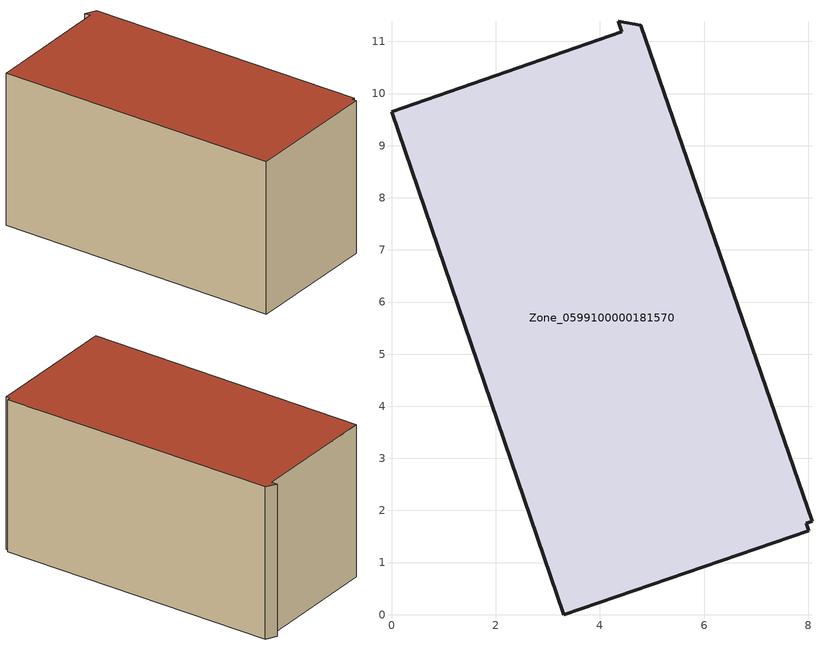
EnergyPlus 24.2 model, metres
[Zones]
Zone_0599100000181570
 floor ground (C_G): 8.07,1.79 7.96,1.75 8.01,1.61 3.3,0 0,9.66 4.42,11.19 4.35,11.39 4.78,11.31 z0
 wall outside (C_F): 8.07,1.79 4.78,11.31 4.35,11.39 4.42,11.19 0,9.66 3.3,0 8.01,1.61 7.96,1.75 8.07,1.79 z0:5.57
 roof outside (C_R): 7.96,1.75 8.07,1.79 4.78,11.31 4.35,11.39 4.42,11.19 0,9.66 3.3,0 8.01,1.61 z5.57
[BUILDING]
Pand.0599100000181570: North Axis=0; Terrain=City; Loads Convergence Tolerance Value=0.04; Temperature Convergence Tolerance Value=0.4; Solar Distribution=FullExterior; Maximum Number of Warmup Days=25; Minimum Number of Warmup Days=1
[Site:Location]
Rotterdam.The.Hague.AP_ZH_NLD Design_Conditions: Latitude=51.96; Longitude=4.45; Time Zone=1; Elevation=-4.5
[SITE:GROUNDTEMPERATURE:BUILDINGSURFACE]
18, 18, 18, 18, 18, 18, 18, 18, 18, 18, 18, 18
[MATERIAL] Thermal Absorptance=0.9; Solar Absorptance=0.7; Visible Absorptance=0.7
Name | Roughness | Thickness | Conductivity | Density | Specific Heat
G.TI.1946-1964 | MediumSmooth | 0.15 | 1 | 540 | 1210
F.TI.1946-1964 | Rough | 0.3 | 0.857143 | 1920 | 840
R.TI.1946-1964 | MediumRough | 0.2 | 0.277778 | 1500 | 1000
[CONSTRUCTION]
C_G: G.TI.1946-1964
C_F: F.TI.1946-1964
C_R: R.TI.1946-1964
[ZONE]
Zone_0599100000181570: Type=1; Multiplier=1; Ceiling Height=Autocalculate; Volume=Autocalculate; Floor Area=autocalculate; Part of Total Floor Area=Yes
[ZONEINFILTRATION:DESIGNFLOWRATE]
Infil_Zone_0599100000181570: Zone or ZoneList or Space or SpaceList=Zone_0599100000181570; Schedule=AlwaysOn; Design Flow Rate Calculation Method=Flow/Area; Flow Rate per Floor Area=0.003; Constant Term Coefficient=1; Temperature Term Coefficient=0; Velocity Term Coefficient=0; Velocity Squared Term Coefficient=0
[HVACTEMPLATE:ZONE:IDEALLOADSAIRSYSTEM]
Zone_0599100000181570: Maximum Heating Supply Air Temperature=50; Minimum Cooling Supply Air Temperature=13; Maximum Heating Supply Air Humidity Ratio=0.0156; Minimum Cooling Supply Air Humidity Ratio=0.0077; Heating Limit=NoLimit; Cooling Limit=NoLimit; Dehumidification Control Type=ConstantSensibleHeatRatio; Cooling Sensible Heat Ratio=0.7; Dehumidification Setpoint=60; Humidification Control Type=None; Humidification Setpoint=30; Outdoor Air Method=None; Outdoor Air Flow Rate per Person=0.00944; Outdoor Air Flow Rate per Zone Floor Area=0; Outdoor Air Flow Rate per Zone=0; Demand Controlled Ventilation Type=None; Outdoor Air Economizer Type=NoEconomizer; Heat Recovery Type=None; Sensible Heat Recovery Effectiveness=0.7; Latent Heat Recovery Effectiveness=0.65
[ZONECONTROL:THERMOSTAT]
ThermostatControl_Zone_0599100000181570: Zone or ZoneList=Zone_0599100000181570; Control Type Schedule=DualSetpointControlType; Control 1=Thermostat_Zone_0599100000181570; Temperature Difference Between Cutout And Setpoint=0
[THERMOSTATSETPOINT:DUALSETPOINT]
Thermostat_Zone_0599100000181570: Heating Setpoint Temperature Schedule=HeatingSetpoint_Zone_0599100000181570; Cooling Setpoint Temperature Schedule=CoolingSetpoint_Zone_0599100000181570
[SCHEDULE:COMPACT]
HeatingSetpoint_Zone_0599100000181570: Through: 12/31, For: AllDays, Until: 24:00, 21
CoolingSetpoint_Zone_0599100000181570: Through: 12/31, For: AllDays, Until: 24:00, 24
DualSetpointControlType: Through: 12/31, For: AllDays, Until: 24:00, 4
AlwaysOn: Through: 12/31, For: AllDays, Until: 24:00, 1
